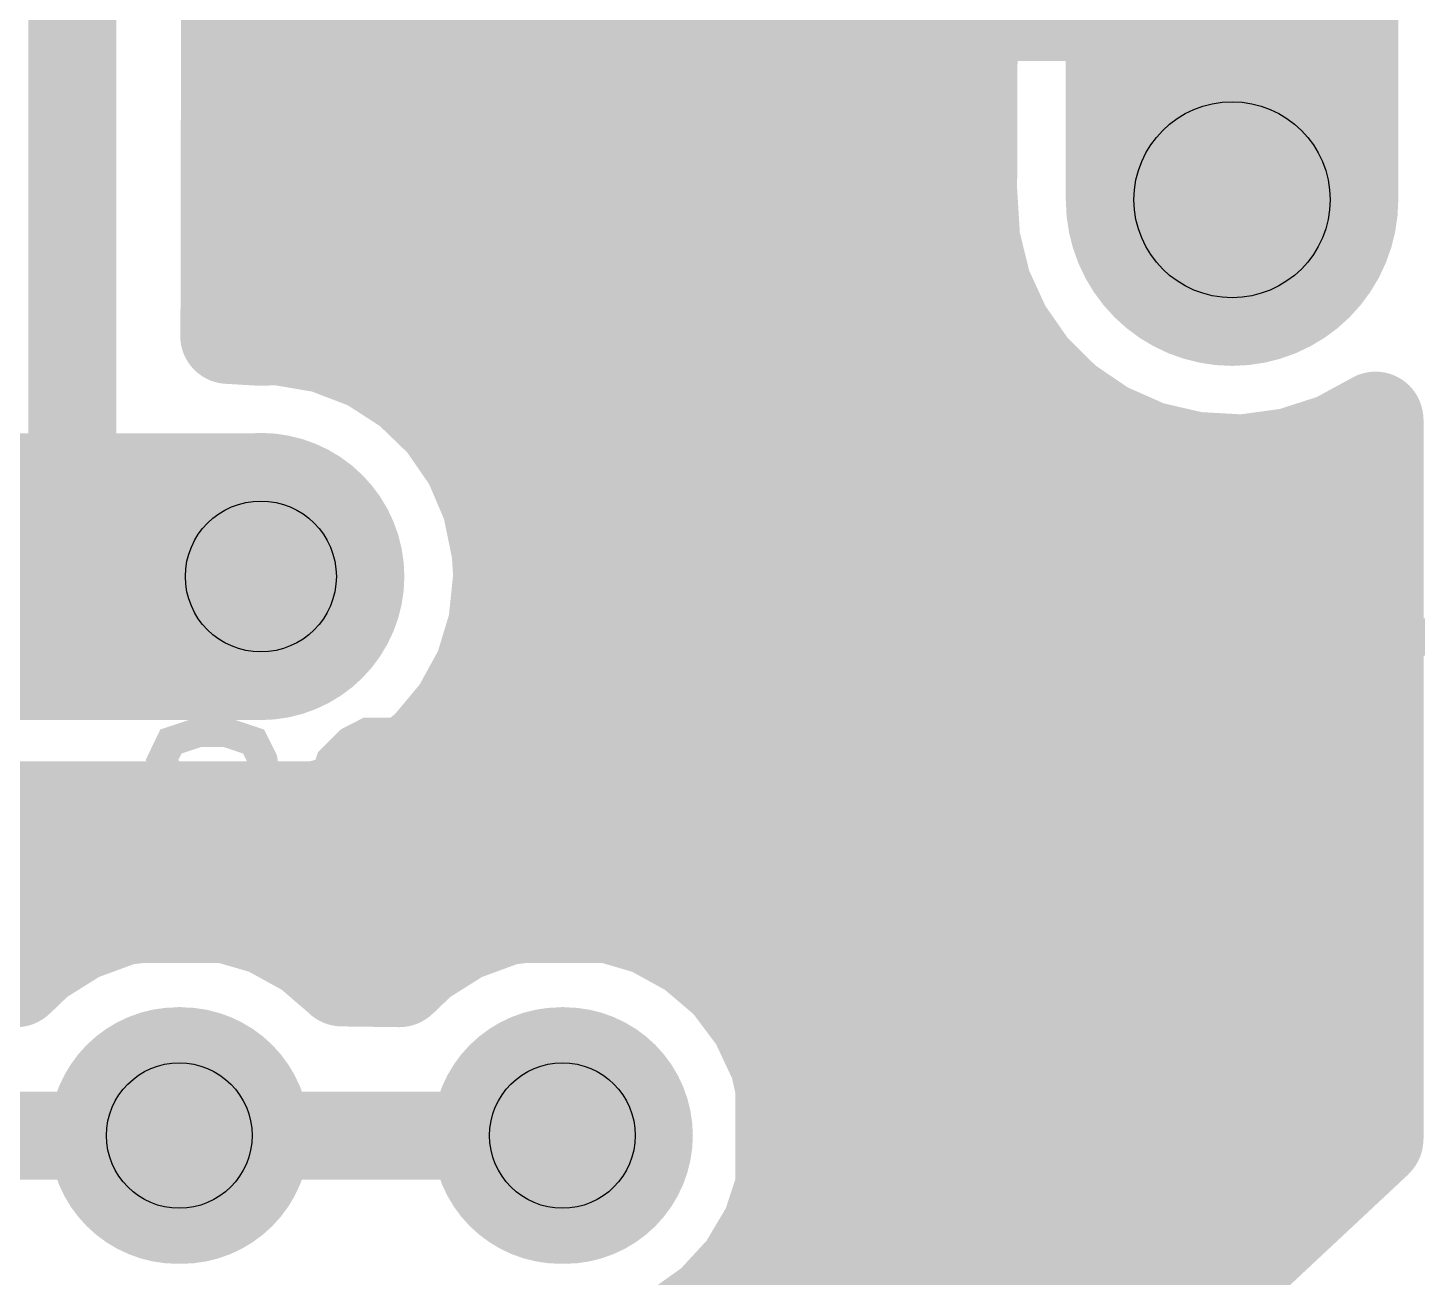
# Model space of a CAD drawing. Extents: x -0.29 to 2.65, y -0.09 to 2.49.
# Drawn here: x 1.9607 to 2.3233, y 0.4194 to 0.7457 of the extents above; entities that cross this region are included whole.
import ezdxf

# ---------------------------------------------------------------- set-up
doc = ezdxf.new("R2010")
doc.units = 0
for name, color, linetype in [('Bottom', 6, 'CONTINUOUS'), ('Bottom_Mask', 10, 'CONTINUOUS'), ('Drill_Bottom', 8, 'CONTINUOUS'), ('Drill_Top', 7, 'CONTINUOUS'), ('Top', 5, 'CONTINUOUS'), ('Top_Mask', 3, 'CONTINUOUS'), ('Top_Silk', 2, 'CONTINUOUS')]:
    doc.layers.add(name, color=color, linetype=linetype)

msp = doc.modelspace()

# ---------------------------------------------------------------- linework, layer by layer
at = {"layer": 'Bottom', "linetype": 'CONTINUOUS'}
for points, const_width in [([(1.9723, 0.8976), (1.9723, 0.6024)], 0.023), ([(2.0133, 0.8349), (2.013, 0.6652)], 0.025), ([(2.2064, 0.7033), (2.2067, 0.8061)], 0.025), ([(2.275, 0.75), (2.275, 0.775)], 0.023), ([(2.2064, 0.75), (2.275, 0.75)], 0.026), ([(2.0156, 0.7431), (2.2039, 0.7431)], 0.025), ([(2.0156, 0.7183), (2.2039, 0.7183)], 0.025), ([(2.2072, 0.6903), (2.2064, 0.7033)], 0.025), ([(2.0156, 0.6934), (2.2043, 0.6934)], 0.025), ([(2.2102, 0.6781), (2.2072, 0.6903)], 0.025), ([(2.2154, 0.6668), (2.2102, 0.6781)], 0.025), ([(2.0156, 0.6685), (2.2118, 0.6685)], 0.025), ([(2.2225, 0.6566), (2.2154, 0.6668)], 0.025), ([(2.013, 0.6652), (2.0215, 0.6647)], 0.025), ([(2.0215, 0.6647), (2.0259, 0.6649)], 0.025), ([(2.0259, 0.6649), (2.0382, 0.6628)], 0.025), ([(2.0382, 0.6628), (2.0499, 0.6583)], 0.025), ([(2.0499, 0.6583), (2.0604, 0.6515)], 0.025), ([(2.2314, 0.6478), (2.2225, 0.6566)], 0.025), ([(2.0604, 0.6515), (2.0693, 0.6429)], 0.025), ([(2.2417, 0.6408), (2.2314, 0.6478)], 0.025), ([(2.0693, 0.6429), (2.0764, 0.6326)], 0.025), ([(2.0711, 0.6437), (2.2344, 0.6437)], 0.025), ([(2.2532, 0.6357), (2.2417, 0.6408)], 0.025), ([(2.3125, 0.6434), (2.302, 0.6377)], 0.025), ([(2.3125, 0.4554), (2.3125, 0.6434)], 0.025), ([(2.302, 0.6377), (2.2902, 0.6339)], 0.025), ([(2.2653, 0.6329), (2.2532, 0.6357)], 0.025), ([(2.2902, 0.6339), (2.2778, 0.6322)], 0.025), ([(2.0764, 0.6326), (2.0813, 0.6211)], 0.025), ([(2.2778, 0.6322), (2.2653, 0.6329)], 0.025), ([(2.0813, 0.6211), (2.0838, 0.6089)], 0.025), ([(2.0843, 0.6188), (2.3102, 0.6188)], 0.025), ([(2.0838, 0.6089), (2.0842, 0.6024)], 0.025), ([(2.0842, 0.6024), (2.0829, 0.5899)], 0.025), ([(2.0859, 0.5939), (2.3102, 0.5939)], 0.025), ([(2.0829, 0.5899), (2.0793, 0.578)], 0.025), ([(2.0793, 0.578), (2.0733, 0.5671)], 0.025), ([(2.0769, 0.5691), (2.3102, 0.5691)], 0.025), ([(2.0733, 0.5671), (2.0653, 0.5575)], 0.025), ([(2.0653, 0.5575), (2.0555, 0.5497)], 0.025), ([(2.0555, 0.5497), (2.0444, 0.544)], 0.025), ([(2.0444, 0.544), (2.0324, 0.5406)], 0.025), ([(2.0472, 0.5442), (2.3102, 0.5442)], 0.025), ([(2.0215, 0.5396), (1.923, 0.54)], 0.025), ([(2.0324, 0.5406), (2.0215, 0.5396)], 0.025), ([(1.6281, 0.5193), (2.3102, 0.5193)], 0.025), ([(1.9737, 0.5091), (1.9854, 0.5134)], 0.025), ([(1.9854, 0.5134), (2.0007, 0.5152)], 0.025), ([(2.0007, 0.5152), (2.0112, 0.5143)], 0.025), ([(2.0112, 0.5143), (2.0232, 0.5108)], 0.025), ([(2.0737, 0.5091), (2.0854, 0.5134)], 0.025), ([(2.0854, 0.5134), (2.1007, 0.5152)], 0.025), ([(2.1007, 0.5152), (2.1112, 0.5143)], 0.025), ([(2.1112, 0.5143), (2.1232, 0.5108)], 0.025), ([(2.0232, 0.5108), (2.0341, 0.5048)], 0.025), ([(2.1232, 0.5108), (2.1341, 0.5048)], 0.025), ([(1.9632, 0.5025), (1.9737, 0.5091)], 0.025), ([(2.0632, 0.5025), (2.0737, 0.5091)], 0.025), ([(2.0341, 0.5048), (2.0427, 0.4974)], 0.025), ([(2.1341, 0.5048), (2.1436, 0.4967)], 0.025), ([(1.9577, 0.4972), (1.9632, 0.5025)], 0.025), ([(2.0577, 0.4972), (2.0632, 0.5025)], 0.025), ([(1.9427, 0.4974), (1.9577, 0.4972)], 0.025), ([(2.0427, 0.4974), (2.0577, 0.4972)], 0.025), ([(2.1436, 0.4967), (2.1511, 0.4867)], 0.025), ([(2.148, 0.4945), (2.3102, 0.4945)], 0.025), ([(2.1511, 0.4867), (2.1564, 0.4754)], 0.025), ([(2.1564, 0.4754), (2.1591, 0.4632)], 0.025), ([(2.1605, 0.4696), (2.3102, 0.4696)], 0.025), ([(2.1591, 0.4632), (2.1595, 0.4564)], 0.025), ([(2.0002, 0.4564), (1.9002, 0.4564)], 0.023), ([(2.0002, 0.4564), (2.1002, 0.4564)], 0.023), ([(2.1002, 0.4564), (2.1002, 0.4564)], 0.023), ([(2.1595, 0.4564), (2.1582, 0.444)], 0.025), ([(2.2471, 0.3942), (2.3125, 0.4554)], 0.025), ([(2.1609, 0.4447), (2.2985, 0.4447)], 0.025), ([(2.1582, 0.444), (2.1543, 0.4322)], 0.025), ([(2.1543, 0.4322), (2.1479, 0.4214)], 0.025), ([(2.1479, 0.4214), (2.1395, 0.4123)], 0.025), ([(2.1492, 0.4198), (2.2719, 0.4198)], 0.025), ([(2.1395, 0.4123), (2.1315, 0.4066)], 0.025)]:
    msp.add_lwpolyline(points, dxfattribs=dict(at, const_width=const_width))
for points, const_width in [([(2.2693, 0.75, 1), (2.2808, 0.75, 1), (2.2693, 0.75, 1)], 0.0115), ([(2.2947, 0.7008, 1), (2.2553, 0.7008, 1), (2.2947, 0.7008, 1)], 0.0394), ([(2.2001, 0.7033, 1), (2.2126, 0.7033, 1), (2.2001, 0.7033, 1)], 0.0125), ([(2.2001, 0.7033, 1), (2.2126, 0.7033, 1), (2.2001, 0.7033, 1)], 0.0125), ([(2.2009, 0.6903, 1), (2.2134, 0.6903, 1), (2.2009, 0.6903, 1)], 0.0125), ([(2.2009, 0.6903, 1), (2.2134, 0.6903, 1), (2.2009, 0.6903, 1)], 0.0125), ([(2.204, 0.6781, 1), (2.2165, 0.6781, 1), (2.204, 0.6781, 1)], 0.0125), ([(2.204, 0.6781, 1), (2.2165, 0.6781, 1), (2.204, 0.6781, 1)], 0.0125), ([(2.2091, 0.6668, 1), (2.2216, 0.6668, 1), (2.2091, 0.6668, 1)], 0.0125), ([(2.2091, 0.6668, 1), (2.2216, 0.6668, 1), (2.2091, 0.6668, 1)], 0.0125), ([(2.0067, 0.6652, 1), (2.0192, 0.6652, 1), (2.0067, 0.6652, 1)], 0.0125), ([(2.0067, 0.6652, 1), (2.0192, 0.6652, 1), (2.0067, 0.6652, 1)], 0.0125), ([(2.0152, 0.6647, 1), (2.0277, 0.6647, 1), (2.0152, 0.6647, 1)], 0.0125), ([(2.0152, 0.6647, 1), (2.0277, 0.6647, 1), (2.0152, 0.6647, 1)], 0.0125), ([(2.0197, 0.6649, 1), (2.0322, 0.6649, 1), (2.0197, 0.6649, 1)], 0.0125), ([(2.0197, 0.6649, 1), (2.0322, 0.6649, 1), (2.0197, 0.6649, 1)], 0.0125), ([(2.032, 0.6628, 1), (2.0445, 0.6628, 1), (2.032, 0.6628, 1)], 0.0125), ([(2.032, 0.6628, 1), (2.0445, 0.6628, 1), (2.032, 0.6628, 1)], 0.0125), ([(2.0436, 0.6583, 1), (2.0561, 0.6583, 1), (2.0436, 0.6583, 1)], 0.0125), ([(2.0436, 0.6583, 1), (2.0561, 0.6583, 1), (2.0436, 0.6583, 1)], 0.0125), ([(2.2163, 0.6566, 1), (2.2288, 0.6566, 1), (2.2163, 0.6566, 1)], 0.0125), ([(2.2163, 0.6566, 1), (2.2288, 0.6566, 1), (2.2163, 0.6566, 1)], 0.0125), ([(2.0541, 0.6515, 1), (2.0666, 0.6515, 1), (2.0541, 0.6515, 1)], 0.0125), ([(2.0541, 0.6515, 1), (2.0666, 0.6515, 1), (2.0541, 0.6515, 1)], 0.0125), ([(2.2252, 0.6478, 1), (2.2377, 0.6478, 1), (2.2252, 0.6478, 1)], 0.0125), ([(2.2252, 0.6478, 1), (2.2377, 0.6478, 1), (2.2252, 0.6478, 1)], 0.0125), ([(2.0631, 0.6429, 1), (2.0756, 0.6429, 1), (2.0631, 0.6429, 1)], 0.0125), ([(2.0631, 0.6429, 1), (2.0756, 0.6429, 1), (2.0631, 0.6429, 1)], 0.0125), ([(2.2355, 0.6408, 1), (2.248, 0.6408, 1), (2.2355, 0.6408, 1)], 0.0125), ([(2.2355, 0.6408, 1), (2.248, 0.6408, 1), (2.2355, 0.6408, 1)], 0.0125), ([(2.3062, 0.6434, 1), (2.3187, 0.6434, 1), (2.3062, 0.6434, 1)], 0.0125), ([(2.3062, 0.6434, 1), (2.3187, 0.6434, 1), (2.3062, 0.6434, 1)], 0.0125), ([(2.2958, 0.6377, 1), (2.3083, 0.6377, 1), (2.2958, 0.6377, 1)], 0.0125), ([(2.2958, 0.6377, 1), (2.3083, 0.6377, 1), (2.2958, 0.6377, 1)], 0.0125), ([(2.2469, 0.6357, 1), (2.2594, 0.6357, 1), (2.2469, 0.6357, 1)], 0.0125), ([(2.2469, 0.6357, 1), (2.2594, 0.6357, 1), (2.2469, 0.6357, 1)], 0.0125), ([(2.2839, 0.6339, 1), (2.2964, 0.6339, 1), (2.2839, 0.6339, 1)], 0.0125), ([(2.2839, 0.6339, 1), (2.2964, 0.6339, 1), (2.2839, 0.6339, 1)], 0.0125), ([(2.0702, 0.6326, 1), (2.0827, 0.6326, 1), (2.0702, 0.6326, 1)], 0.0125), ([(2.0702, 0.6326, 1), (2.0827, 0.6326, 1), (2.0702, 0.6326, 1)], 0.0125), ([(2.2591, 0.6329, 1), (2.2716, 0.6329, 1), (2.2591, 0.6329, 1)], 0.0125), ([(2.2591, 0.6329, 1), (2.2716, 0.6329, 1), (2.2591, 0.6329, 1)], 0.0125), ([(2.2715, 0.6322, 1), (2.284, 0.6322, 1), (2.2715, 0.6322, 1)], 0.0125), ([(2.2715, 0.6322, 1), (2.284, 0.6322, 1), (2.2715, 0.6322, 1)], 0.0125), ([(2.0382, 0.6024, 1), (2.0047, 0.6024, 1), (2.0382, 0.6024, 1)], 0.0335), ([(2.0751, 0.6211, 1), (2.0876, 0.6211, 1), (2.0751, 0.6211, 1)], 0.0125), ([(2.0751, 0.6211, 1), (2.0876, 0.6211, 1), (2.0751, 0.6211, 1)], 0.0125), ([(2.0776, 0.6089, 1), (2.0901, 0.6089, 1), (2.0776, 0.6089, 1)], 0.0125), ([(2.0776, 0.6089, 1), (2.0901, 0.6089, 1), (2.0776, 0.6089, 1)], 0.0125), ([(1.9665, 0.6024, 1), (1.978, 0.6024, 1), (1.9665, 0.6024, 1)], 0.0115), ([(2.0779, 0.6024, 1), (2.0904, 0.6024, 1), (2.0779, 0.6024, 1)], 0.0125), ([(2.0779, 0.6024, 1), (2.0904, 0.6024, 1), (2.0779, 0.6024, 1)], 0.0125), ([(2.0767, 0.5899, 1), (2.0892, 0.5899, 1), (2.0767, 0.5899, 1)], 0.0125), ([(2.0767, 0.5899, 1), (2.0892, 0.5899, 1), (2.0767, 0.5899, 1)], 0.0125), ([(2.073, 0.578, 1), (2.0855, 0.578, 1), (2.073, 0.578, 1)], 0.0125), ([(2.073, 0.578, 1), (2.0855, 0.578, 1), (2.073, 0.578, 1)], 0.0125), ([(2.067, 0.5671, 1), (2.0795, 0.5671, 1), (2.067, 0.5671, 1)], 0.0125), ([(2.067, 0.5671, 1), (2.0795, 0.5671, 1), (2.067, 0.5671, 1)], 0.0125), ([(2.059, 0.5575, 1), (2.0715, 0.5575, 1), (2.059, 0.5575, 1)], 0.0125), ([(2.059, 0.5575, 1), (2.0715, 0.5575, 1), (2.059, 0.5575, 1)], 0.0125), ([(2.0493, 0.5497, 1), (2.0618, 0.5497, 1), (2.0493, 0.5497, 1)], 0.0125), ([(2.0493, 0.5497, 1), (2.0618, 0.5497, 1), (2.0493, 0.5497, 1)], 0.0125), ([(2.0382, 0.544, 1), (2.0507, 0.544, 1), (2.0382, 0.544, 1)], 0.0125), ([(2.0382, 0.544, 1), (2.0507, 0.544, 1), (2.0382, 0.544, 1)], 0.0125), ([(2.0152, 0.5396, 1), (2.0277, 0.5396, 1), (2.0152, 0.5396, 1)], 0.0125), ([(2.0152, 0.5396, 1), (2.0277, 0.5396, 1), (2.0152, 0.5396, 1)], 0.0125), ([(2.0262, 0.5406, 1), (2.0387, 0.5406, 1), (2.0262, 0.5406, 1)], 0.0125), ([(2.0262, 0.5406, 1), (2.0387, 0.5406, 1), (2.0262, 0.5406, 1)], 0.0125), ([(1.9792, 0.5134, 1), (1.9917, 0.5134, 1), (1.9792, 0.5134, 1)], 0.0125), ([(1.9792, 0.5134, 1), (1.9917, 0.5134, 1), (1.9792, 0.5134, 1)], 0.0125), ([(1.9945, 0.5152, 1), (2.007, 0.5152, 1), (1.9945, 0.5152, 1)], 0.0125), ([(1.9945, 0.5152, 1), (2.007, 0.5152, 1), (1.9945, 0.5152, 1)], 0.0125), ([(2.0049, 0.5143, 1), (2.0174, 0.5143, 1), (2.0049, 0.5143, 1)], 0.0125), ([(2.0049, 0.5143, 1), (2.0174, 0.5143, 1), (2.0049, 0.5143, 1)], 0.0125), ([(2.0792, 0.5134, 1), (2.0917, 0.5134, 1), (2.0792, 0.5134, 1)], 0.0125), ([(2.0792, 0.5134, 1), (2.0917, 0.5134, 1), (2.0792, 0.5134, 1)], 0.0125), ([(2.0945, 0.5152, 1), (2.107, 0.5152, 1), (2.0945, 0.5152, 1)], 0.0125), ([(2.0945, 0.5152, 1), (2.107, 0.5152, 1), (2.0945, 0.5152, 1)], 0.0125), ([(2.1049, 0.5143, 1), (2.1174, 0.5143, 1), (2.1049, 0.5143, 1)], 0.0125), ([(2.1049, 0.5143, 1), (2.1174, 0.5143, 1), (2.1049, 0.5143, 1)], 0.0125), ([(2.0169, 0.5108, 1), (2.0294, 0.5108, 1), (2.0169, 0.5108, 1)], 0.0125), ([(2.0169, 0.5108, 1), (2.0294, 0.5108, 1), (2.0169, 0.5108, 1)], 0.0125), ([(2.1169, 0.5108, 1), (2.1294, 0.5108, 1), (2.1169, 0.5108, 1)], 0.0125), ([(2.1169, 0.5108, 1), (2.1294, 0.5108, 1), (2.1169, 0.5108, 1)], 0.0125), ([(1.9675, 0.5091, 1), (1.98, 0.5091, 1), (1.9675, 0.5091, 1)], 0.0125), ([(1.9675, 0.5091, 1), (1.98, 0.5091, 1), (1.9675, 0.5091, 1)], 0.0125), ([(2.0675, 0.5091, 1), (2.08, 0.5091, 1), (2.0675, 0.5091, 1)], 0.0125), ([(2.0675, 0.5091, 1), (2.08, 0.5091, 1), (2.0675, 0.5091, 1)], 0.0125), ([(2.0279, 0.5048, 1), (2.0404, 0.5048, 1), (2.0279, 0.5048, 1)], 0.0125), ([(2.0279, 0.5048, 1), (2.0404, 0.5048, 1), (2.0279, 0.5048, 1)], 0.0125), ([(2.1279, 0.5048, 1), (2.1404, 0.5048, 1), (2.1279, 0.5048, 1)], 0.0125), ([(2.1279, 0.5048, 1), (2.1404, 0.5048, 1), (2.1279, 0.5048, 1)], 0.0125), ([(1.957, 0.5025, 1), (1.9695, 0.5025, 1), (1.957, 0.5025, 1)], 0.0125), ([(1.957, 0.5025, 1), (1.9695, 0.5025, 1), (1.957, 0.5025, 1)], 0.0125), ([(2.057, 0.5025, 1), (2.0695, 0.5025, 1), (2.057, 0.5025, 1)], 0.0125), ([(2.057, 0.5025, 1), (2.0695, 0.5025, 1), (2.057, 0.5025, 1)], 0.0125), ([(1.9514, 0.4972, 1), (1.9639, 0.4972, 1), (1.9514, 0.4972, 1)], 0.0125), ([(1.9514, 0.4972, 1), (1.9639, 0.4972, 1), (1.9514, 0.4972, 1)], 0.0125), ([(2.0364, 0.4974, 1), (2.0489, 0.4974, 1), (2.0364, 0.4974, 1)], 0.0125), ([(2.0364, 0.4974, 1), (2.0489, 0.4974, 1), (2.0364, 0.4974, 1)], 0.0125), ([(2.0514, 0.4972, 1), (2.0639, 0.4972, 1), (2.0514, 0.4972, 1)], 0.0125), ([(2.0514, 0.4972, 1), (2.0639, 0.4972, 1), (2.0514, 0.4972, 1)], 0.0125), ([(2.1373, 0.4967, 1), (2.1498, 0.4967, 1), (2.1373, 0.4967, 1)], 0.0125), ([(2.1373, 0.4967, 1), (2.1498, 0.4967, 1), (2.1373, 0.4967, 1)], 0.0125), ([(2.1449, 0.4867, 1), (2.1574, 0.4867, 1), (2.1449, 0.4867, 1)], 0.0125), ([(2.1449, 0.4867, 1), (2.1574, 0.4867, 1), (2.1449, 0.4867, 1)], 0.0125), ([(2.1501, 0.4754, 1), (2.1626, 0.4754, 1), (2.1501, 0.4754, 1)], 0.0125), ([(2.1501, 0.4754, 1), (2.1626, 0.4754, 1), (2.1501, 0.4754, 1)], 0.0125), ([(2.0145, 0.4564, 1), (1.985, 0.4564, 1), (2.0145, 0.4564, 1)], 0.0295), ([(2.0155, 0.4564, 1), (1.986, 0.4564, 1), (2.0155, 0.4564, 1)], 0.0295), ([(2.1145, 0.4564, 1), (2.085, 0.4564, 1), (2.1145, 0.4564, 1)], 0.0295), ([(2.1155, 0.4564, 1), (2.086, 0.4564, 1), (2.1155, 0.4564, 1)], 0.0295), ([(2.1529, 0.4632, 1), (2.1654, 0.4632, 1), (2.1529, 0.4632, 1)], 0.0125), ([(2.1529, 0.4632, 1), (2.1654, 0.4632, 1), (2.1529, 0.4632, 1)], 0.0125), ([(1.9945, 0.4564, 1), (2.006, 0.4564, 1), (1.9945, 0.4564, 1)], 0.0115), ([(1.9945, 0.4564, 1), (2.006, 0.4564, 1), (1.9945, 0.4564, 1)], 0.0115), ([(2.0945, 0.4564, 1), (2.106, 0.4564, 1), (2.0945, 0.4564, 1)], 0.0115), ([(2.0945, 0.4564, 1), (2.106, 0.4564, 1), (2.0945, 0.4564, 1)], 0.0115), ([(2.1532, 0.4564, 1), (2.1657, 0.4564, 1), (2.1532, 0.4564, 1)], 0.0125), ([(2.1532, 0.4564, 1), (2.1657, 0.4564, 1), (2.1532, 0.4564, 1)], 0.0125), ([(2.3062, 0.4554, 1), (2.3187, 0.4554, 1), (2.3062, 0.4554, 1)], 0.0125), ([(2.3062, 0.4554, 1), (2.3187, 0.4554, 1), (2.3062, 0.4554, 1)], 0.0125), ([(2.1519, 0.444, 1), (2.1644, 0.444, 1), (2.1519, 0.444, 1)], 0.0125), ([(2.1519, 0.444, 1), (2.1644, 0.444, 1), (2.1519, 0.444, 1)], 0.0125), ([(2.148, 0.4322, 1), (2.1605, 0.4322, 1), (2.148, 0.4322, 1)], 0.0125), ([(2.148, 0.4322, 1), (2.1605, 0.4322, 1), (2.148, 0.4322, 1)], 0.0125), ([(2.1417, 0.4214, 1), (2.1542, 0.4214, 1), (2.1417, 0.4214, 1)], 0.0125), ([(2.1417, 0.4214, 1), (2.1542, 0.4214, 1), (2.1417, 0.4214, 1)], 0.0125), ([(2.1332, 0.4123, 1), (2.1457, 0.4123, 1), (2.1332, 0.4123, 1)], 0.0125), ([(2.1332, 0.4123, 1), (2.1457, 0.4123, 1), (2.1332, 0.4123, 1)], 0.0125)]:
    msp.add_lwpolyline(points, format="xyb", dxfattribs=dict(at, const_width=const_width))
at = {"layer": 'Bottom'}
for points in [[(2.2356, 0.7992), (2.3144, 0.7992), (2.2356, 0.7008), (2.3144, 0.7008)], [(1.923, 0.6358), (2.0215, 0.6358), (1.923, 0.5689), (2.0215, 0.5689)], [(1.9998, 0.486), (2.0007, 0.486), (1.9998, 0.4269), (2.0007, 0.4269)], [(2.0998, 0.486), (2.1007, 0.486), (2.0998, 0.4269), (2.1007, 0.4269)]]:
    msp.add_solid(points, dxfattribs=at)
at = {"layer": 'Bottom_Mask', "linetype": 'CONTINUOUS'}
for points, const_width in [([(2.2533, 0.7008, 1), (2.2967, 0.7008, 1), (2.2533, 0.7008, 1)], 0.0434), ([(2.0027, 0.6024, 1), (2.0402, 0.6024, 1), (2.0027, 0.6024, 1)], 0.0375), ([(2.0165, 0.4564, 1), (1.983, 0.4564, 1), (2.0165, 0.4564, 1)], 0.0335), ([(1.984, 0.4564, 1), (2.0175, 0.4564, 1), (1.984, 0.4564, 1)], 0.0335), ([(2.1165, 0.4564, 1), (2.083, 0.4564, 1), (2.1165, 0.4564, 1)], 0.0335), ([(2.084, 0.4564, 1), (2.1175, 0.4564, 1), (2.084, 0.4564, 1)], 0.0335)]:
    msp.add_lwpolyline(points, format="xyb", dxfattribs=dict(at, const_width=const_width))
at = {"layer": 'Bottom_Mask'}
for points in [[(2.2316, 0.7992), (2.3184, 0.7992), (2.2316, 0.7008), (2.3184, 0.7008)], [(1.923, 0.6398), (2.0215, 0.6398), (1.923, 0.5649), (2.0215, 0.5649)], [(1.9998, 0.49), (2.0007, 0.49), (1.9998, 0.4229), (2.0007, 0.4229)], [(2.0998, 0.49), (2.1007, 0.49), (2.0998, 0.4229), (2.1007, 0.4229)]]:
    msp.add_solid(points, dxfattribs=at)
at = {"layer": 'Drill_Bottom'}
for centre, radius in [((2.275, 0.7008), 0.0256), ((2.0215, 0.6024), 0.0197), ((2.0002, 0.4564), 0.019), ((2.1002, 0.4564), 0.019)]:
    msp.add_circle(centre, radius, dxfattribs=at)
for points in [[(2.2494, 0.7992), (2.2494, 0.7008), (2.3006, 0.7992), (2.3006, 0.7008)], [(1.923, 0.622), (2.0215, 0.622), (1.923, 0.5827), (2.0215, 0.5827)]]:
    msp.add_solid(points, dxfattribs=at)
at = {"layer": 'Drill_Top'}
for centre, radius in [((2.275, 0.7008), 0.0256), ((2.0215, 0.6024), 0.0197), ((2.0002, 0.4564), 0.019), ((2.1002, 0.4564), 0.019)]:
    msp.add_circle(centre, radius, dxfattribs=at)
for points in [[(2.2494, 0.7992), (2.2494, 0.7008), (2.3006, 0.7992), (2.3006, 0.7008)], [(1.923, 0.622), (2.0215, 0.622), (1.923, 0.5827), (2.0215, 0.5827)]]:
    msp.add_solid(points, dxfattribs=at)
at = {"layer": 'Top', "linetype": 'CONTINUOUS'}
for points, const_width in [([(2.2947, 0.7008, 1), (2.2553, 0.7008, 1), (2.2947, 0.7008, 1)], 0.0394), ([(2.0382, 0.6024, 1), (2.0047, 0.6024, 1), (2.0382, 0.6024, 1)], 0.0335), ([(2.0145, 0.4564, 1), (1.985, 0.4564, 1), (2.0145, 0.4564, 1)], 0.0295), ([(2.0155, 0.4564, 1), (1.986, 0.4564, 1), (2.0155, 0.4564, 1)], 0.0295), ([(2.1145, 0.4564, 1), (2.085, 0.4564, 1), (2.1145, 0.4564, 1)], 0.0295), ([(2.1155, 0.4564, 1), (2.086, 0.4564, 1), (2.1155, 0.4564, 1)], 0.0295)]:
    msp.add_lwpolyline(points, format="xyb", dxfattribs=dict(at, const_width=const_width))
at = {"layer": 'Top'}
for points in [[(2.2356, 0.7992), (2.3144, 0.7992), (2.2356, 0.7008), (2.3144, 0.7008)], [(1.923, 0.6358), (2.0215, 0.6358), (1.923, 0.5689), (2.0215, 0.5689)], [(1.9998, 0.486), (2.0007, 0.486), (1.9998, 0.4269), (2.0007, 0.4269)], [(2.0998, 0.486), (2.1007, 0.486), (2.0998, 0.4269), (2.1007, 0.4269)]]:
    msp.add_solid(points, dxfattribs=at)
at = {"layer": 'Top_Mask', "linetype": 'CONTINUOUS'}
for points, const_width in [([(2.2533, 0.7008, 1), (2.2967, 0.7008, 1), (2.2533, 0.7008, 1)], 0.0434), ([(2.0027, 0.6024, 1), (2.0402, 0.6024, 1), (2.0027, 0.6024, 1)], 0.0375), ([(2.0165, 0.4564, 1), (1.983, 0.4564, 1), (2.0165, 0.4564, 1)], 0.0335), ([(1.984, 0.4564, 1), (2.0175, 0.4564, 1), (1.984, 0.4564, 1)], 0.0335), ([(2.1165, 0.4564, 1), (2.083, 0.4564, 1), (2.1165, 0.4564, 1)], 0.0335), ([(2.084, 0.4564, 1), (2.1175, 0.4564, 1), (2.084, 0.4564, 1)], 0.0335)]:
    msp.add_lwpolyline(points, format="xyb", dxfattribs=dict(at, const_width=const_width))
at = {"layer": 'Top_Mask'}
for points in [[(2.2316, 0.7992), (2.3184, 0.7992), (2.2316, 0.7008), (2.3184, 0.7008)], [(1.923, 0.6398), (2.0215, 0.6398), (1.923, 0.5649), (2.0215, 0.5649)], [(1.9998, 0.49), (2.0007, 0.49), (1.9998, 0.4229), (2.0007, 0.4229)], [(2.0998, 0.49), (2.1007, 0.49), (2.0998, 0.4229), (2.1007, 0.4229)]]:
    msp.add_solid(points, dxfattribs=at)
at = {"layer": 'Top_Silk', "linetype": 'CONTINUOUS'}
for points, const_width in [([(2.1181, 0.7373), (2.1181, 0.677), (2.0779, 0.7373), (2.0779, 0.677)], 0.0093), ([(2.0594, 0.7373), (2.0594, 0.677)], 0.0093), ([(2.6494, 0.5866), (2.2754, 0.5866)], 0.0098), ([(2.2754, 0.5866), (2.2754, 0.5492)], 0.0098), ([(2.0815, 0.5785), (2.0815, 0.5282)], 0.0077), ([(2.1925, 0.5785), (2.1925, 0.5378), (2.1948, 0.5307), (2.1996, 0.5282), (2.2044, 0.5282)], 0.0077), ([(2.022, 0.5545), (2.0196, 0.5593), (2.0124, 0.5617), (2.0052, 0.5617), (1.998, 0.5593), (1.9957, 0.5545), (1.998, 0.5498), (2.0028, 0.5474), (2.0148, 0.545), (2.0196, 0.5426), (2.022, 0.5378), (2.022, 0.5354), (2.0196, 0.5307), (2.0124, 0.5282), (2.0052, 0.5282), (1.998, 0.5307), (1.9957, 0.5354)], 0.0077), ([(2.0374, 0.5474), (2.0661, 0.5474), (2.0661, 0.5522), (2.0637, 0.557), (2.0613, 0.5593), (2.0565, 0.5617), (2.0493, 0.5617), (2.0446, 0.5593), (2.0398, 0.5545), (2.0374, 0.5474), (2.0374, 0.5426), (2.0398, 0.5354), (2.0446, 0.5307), (2.0493, 0.5282), (2.0565, 0.5282), (2.0613, 0.5307), (2.0661, 0.5354)], 0.0077), ([(2.097, 0.5474), (2.1257, 0.5474), (2.1257, 0.5522), (2.1233, 0.557), (2.1209, 0.5593), (2.1161, 0.5617), (2.1089, 0.5617), (2.1042, 0.5593), (2.0993, 0.5545), (2.097, 0.5474), (2.097, 0.5426), (2.0993, 0.5354), (2.1042, 0.5307), (2.1089, 0.5282), (2.1161, 0.5282), (2.1209, 0.5307), (2.1257, 0.5354)], 0.0077), ([(2.1698, 0.5545), (2.165, 0.5593), (2.1602, 0.5617), (2.1531, 0.5617), (2.1483, 0.5593), (2.1435, 0.5545), (2.1411, 0.5474), (2.1411, 0.5426), (2.1435, 0.5354), (2.1483, 0.5307), (2.1531, 0.5282), (2.1602, 0.5282), (2.165, 0.5307), (2.1698, 0.5354)], 0.0077), ([(2.1853, 0.5617), (2.202, 0.5617)], 0.0077), ([(2.2754, 0.5492), (1.8719, 0.5492)], 0.0098), ([(1.5502, 0.5064), (2.1502, 0.5064)], 0.0098), ([(2.1502, 0.5064), (2.1502, 0.3064)], 0.0098)]:
    msp.add_lwpolyline(points, dxfattribs=dict(at, const_width=const_width))
for points, const_width in [([(2.0571, 0.7373, 1), (2.0617, 0.7373, 1), (2.0571, 0.7373, 1)], 0.0046), ([(2.1158, 0.7373, 1), (2.1205, 0.7373, 1), (2.1158, 0.7373, 1)], 0.0046), ([(2.0571, 0.677, 1), (2.0617, 0.677, 1), (2.0571, 0.677, 1)], 0.0046), ([(2.0756, 0.677, 1), (2.0803, 0.677, 1), (2.0756, 0.677, 1)], 0.0046), ([(2.2729, 0.5866, 1), (2.2779, 0.5866, 1), (2.2729, 0.5866, 1)], 0.0049), ([(2.2729, 0.5866, 1), (2.2779, 0.5866, 1), (2.2729, 0.5866, 1)], 0.0049), ([(2.0796, 0.5785, 1), (2.0835, 0.5785, 1), (2.0796, 0.5785, 1)], 0.0039), ([(2.1905, 0.5785, 1), (2.1944, 0.5785, 1), (2.1905, 0.5785, 1)], 0.0039), ([(2.1833, 0.5617, 1), (2.1872, 0.5617, 1), (2.1833, 0.5617, 1)], 0.0039), ([(2.2001, 0.5617, 1), (2.204, 0.5617, 1), (2.2001, 0.5617, 1)], 0.0039), ([(2.02, 0.5545, 1), (2.0239, 0.5545, 1), (2.02, 0.5545, 1)], 0.0039), ([(2.1679, 0.5545, 1), (2.1718, 0.5545, 1), (2.1679, 0.5545, 1)], 0.0039), ([(2.095, 0.5474, 1), (2.0989, 0.5474, 1), (2.095, 0.5474, 1)], 0.0039), ([(2.2729, 0.5492, 1), (2.2779, 0.5492, 1), (2.2729, 0.5492, 1)], 0.0049), ([(2.2729, 0.5492, 1), (2.2779, 0.5492, 1), (2.2729, 0.5492, 1)], 0.0049), ([(2.0355, 0.5474, 1), (2.0393, 0.5474, 1), (2.0355, 0.5474, 1)], 0.0039), ([(1.9937, 0.5354, 1), (1.9976, 0.5354, 1), (1.9937, 0.5354, 1)], 0.0039), ([(2.0642, 0.5354, 1), (2.068, 0.5354, 1), (2.0642, 0.5354, 1)], 0.0039), ([(2.1237, 0.5354, 1), (2.1276, 0.5354, 1), (2.1237, 0.5354, 1)], 0.0039), ([(2.1679, 0.5354, 1), (2.1718, 0.5354, 1), (2.1679, 0.5354, 1)], 0.0039), ([(2.0796, 0.5282, 1), (2.0835, 0.5282, 1), (2.0796, 0.5282, 1)], 0.0039), ([(2.2025, 0.5282, 1), (2.2063, 0.5282, 1), (2.2025, 0.5282, 1)], 0.0039), ([(2.1478, 0.5064, 1), (2.1527, 0.5064, 1), (2.1478, 0.5064, 1)], 0.0049), ([(2.1478, 0.5064, 1), (2.1527, 0.5064, 1), (2.1478, 0.5064, 1)], 0.0049)]:
    msp.add_lwpolyline(points, format="xyb", dxfattribs=dict(at, const_width=const_width))

doc.saveas('drawing.dxf')
